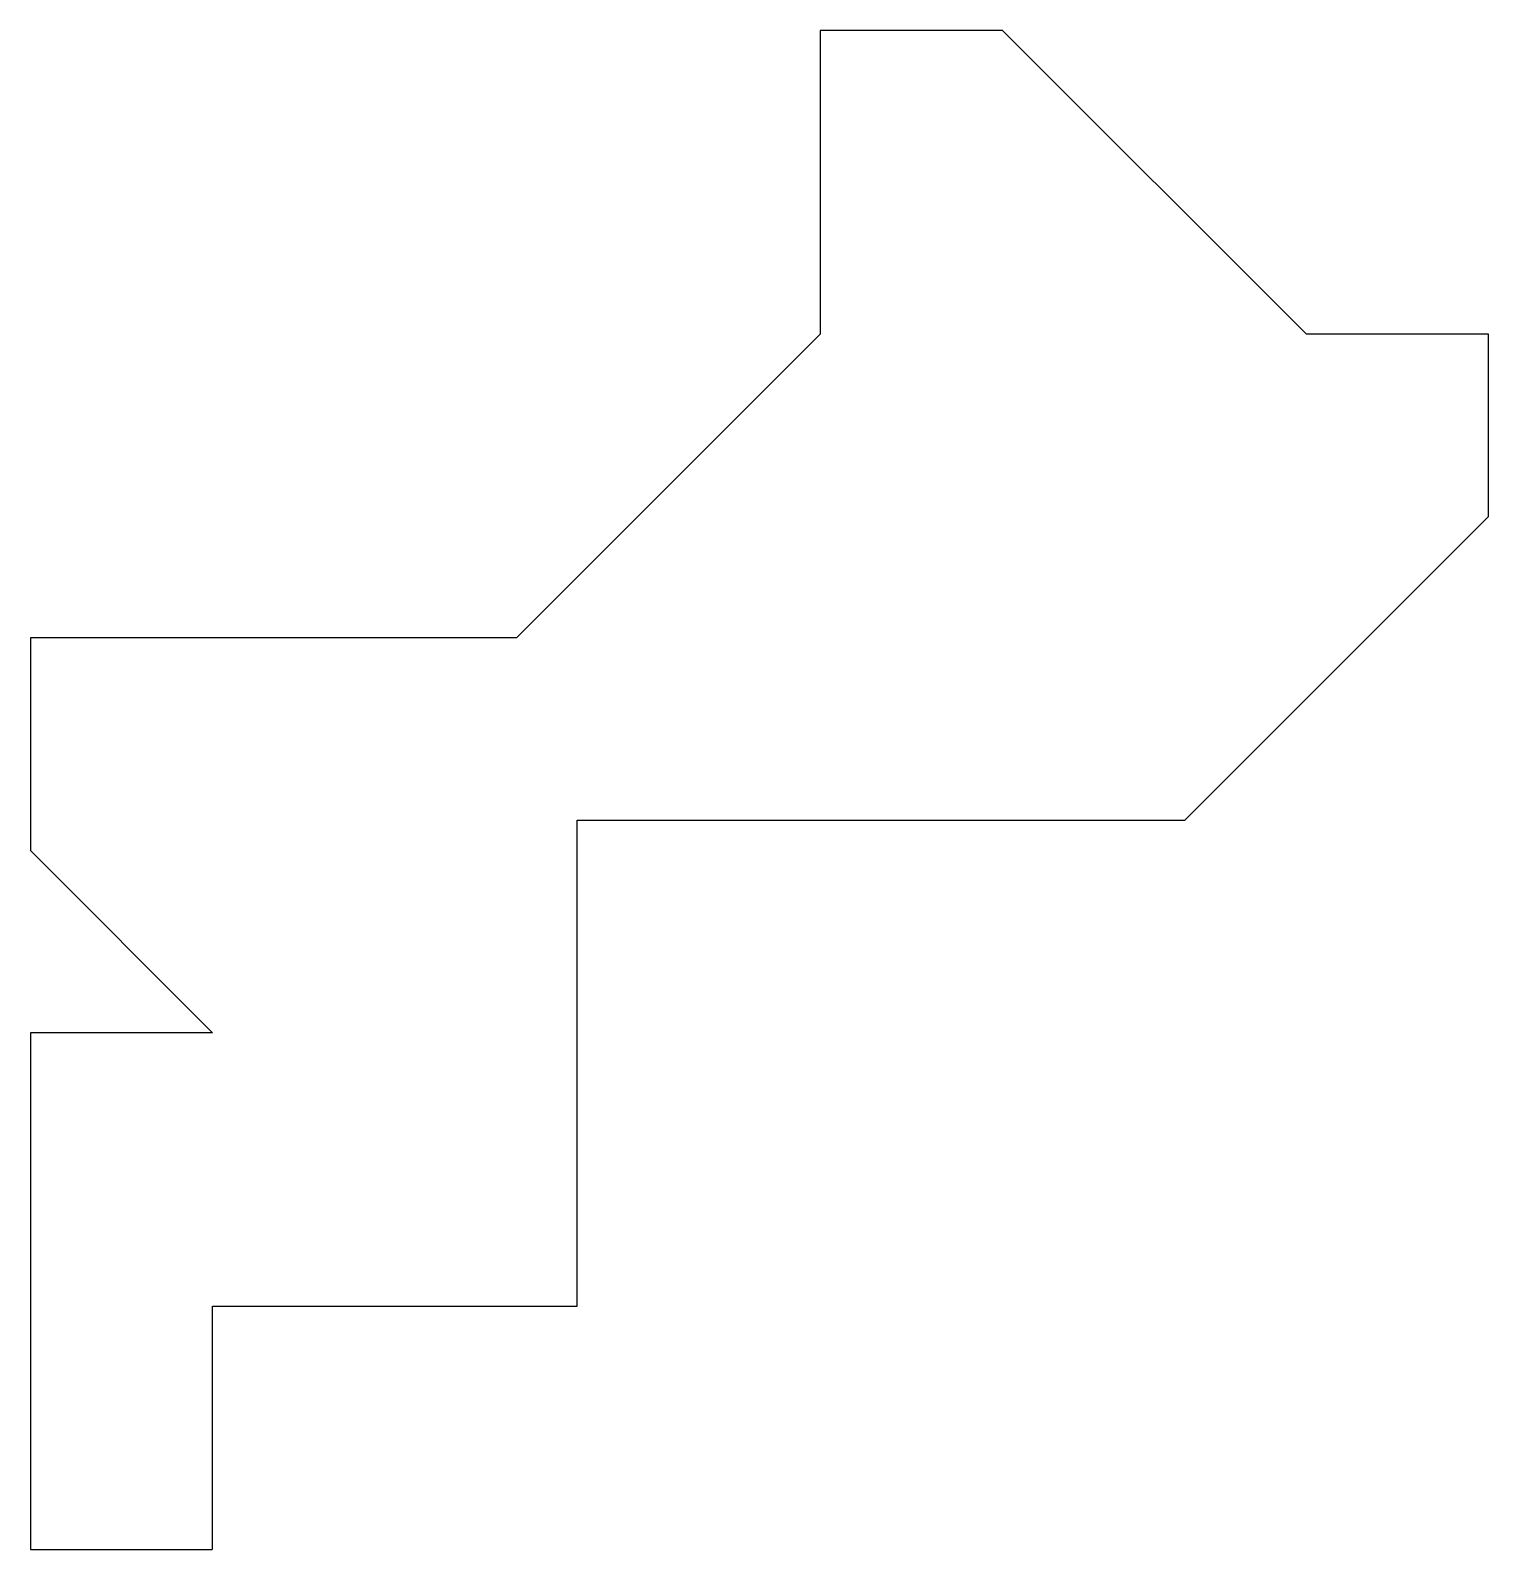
# Model space of a CAD drawing. Header units: millimetres. Extents: x 12 to 252, y 3 to 253.
import ezdxf

# ---------------------------------------------------------------- set-up
doc = ezdxf.new("R2010")
doc.units = ezdxf.units.MM

msp = doc.modelspace()

# ---------------------------------------------------------------- linework, layer by layer
for p, q in [((172, 253), (142, 253)), ((142, 253), (142, 203)), ((222, 203), (172, 253)), ((142, 203), (92, 153)), ((252, 203), (222, 203)), ((252, 173), (252, 203)), ((202, 123), (252, 173)), ((22, 153), (12, 153)), ((12, 153), (12, 123)), ((42, 153), (22, 153)), ((92, 153), (42, 153)), ((12, 123), (12, 118)), ((102, 43), (102, 123)), ((102, 123), (202, 123)), ((12, 118), (42, 88)), ((42, 88), (12, 88)), ((12, 88), (12, 2.96)), ((42, 3), (42, 43)), ((42, 43), (102, 43)), ((12, 2.96), (41.9, 2.96))]:
    msp.add_line(p, q)

doc.saveas('drawing.dxf')
